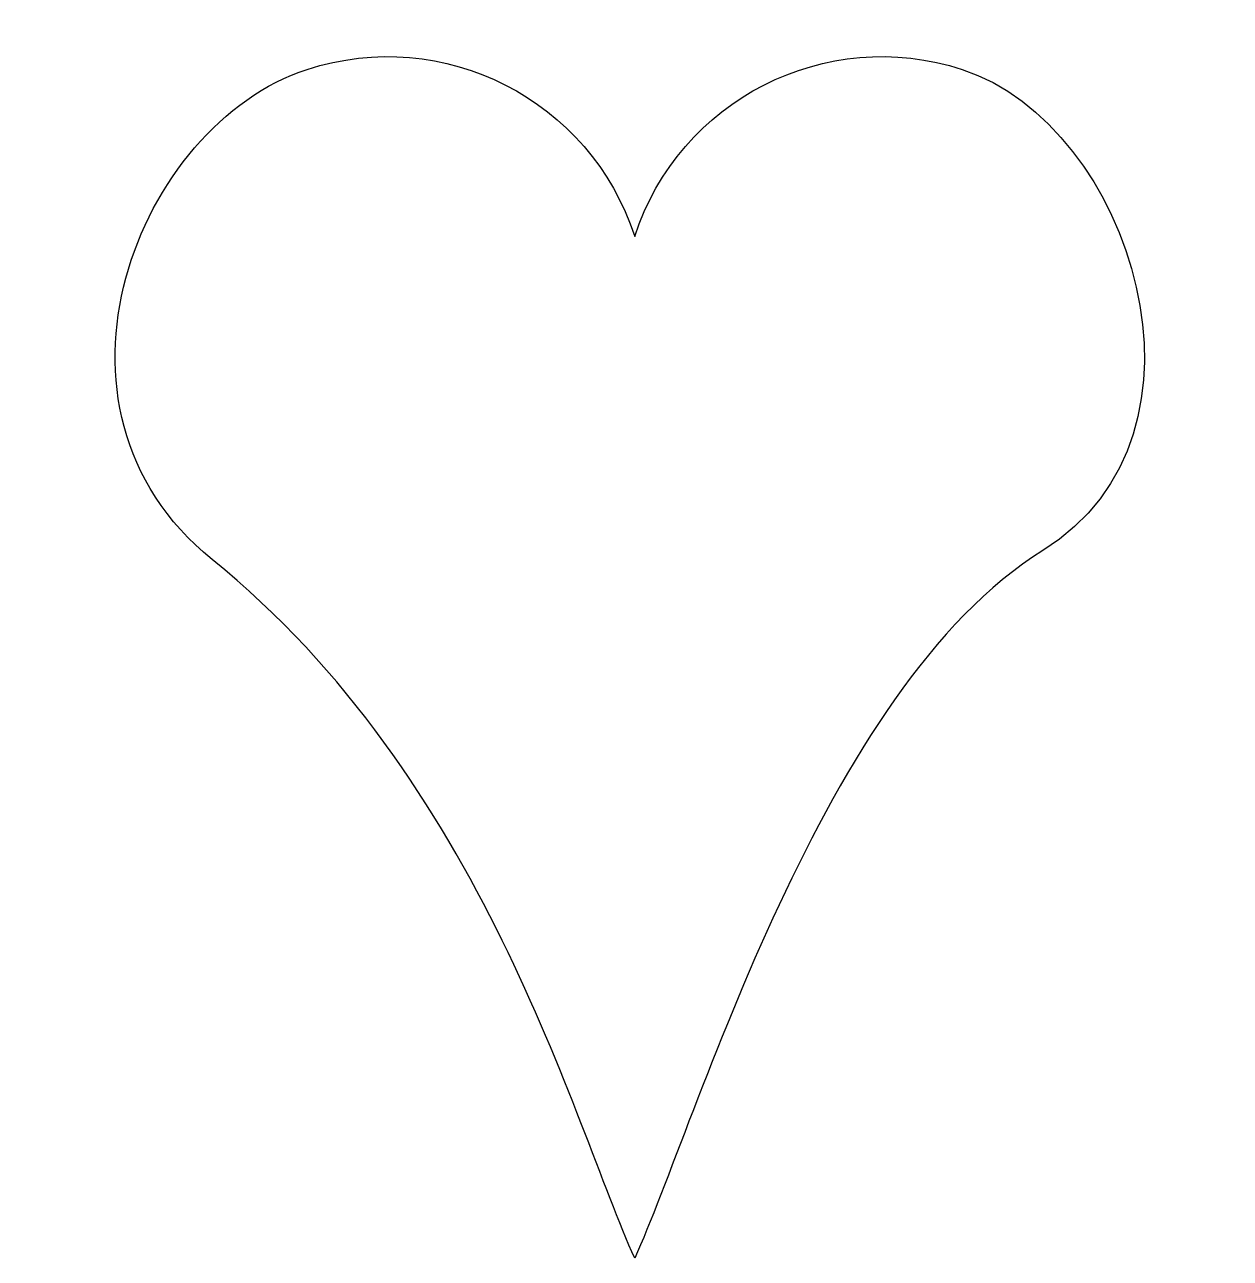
# Model space of a CAD drawing. Header units: centimetres. Extents: x -9.8 to 9.7, y -9.7 to 10.3.
import ezdxf

# ---------------------------------------------------------------- set-up
doc = ezdxf.new("R2010")
doc.units = ezdxf.units.CM
doc.header["$MEASUREMENT"] = 0
doc.layers.add('Camada 1', color=7, linetype='Continuous')

msp = doc.modelspace()

# ---------------------------------------------------------------- linework, layer by layer
at = {"layer": 'Camada 1'}
msp.add_open_spline([(0.07906, -9.73601), (1.07852, -7.53936), (3.1151, -0.48255), (6.6911, 1.73143), (6.6911, 1.73143), (9.72928, 3.61222), (8.1284, 8.64026), (5.38702, 9.52638), (5.38702, 9.52638), (3.17521, 10.2524), (0.79859, 9.03055), (0.07905, 6.82004), (0.07905, 6.82004), (-0.63439, 9.03052), (-3.01839, 10.25239), (-5.22674, 9.52638), (-5.22674, 9.52638), (-7.96772, 8.64026), (-9.8035, 4.04662), (-6.76489, 1.58647), (-6.76489, 1.58647), (-2.37374, -1.96789), (-0.91347, -7.53935), (0.07906, -9.73601)], degree=3, knots=[0, 0, 0, 0, 0.14285714, 0.14285714, 0.14285714, 0.14285714, 0.28571429, 0.28571429, 0.28571429, 0.28571429, 0.42857143, 0.42857143, 0.42857143, 0.42857143, 0.57142857, 0.57142857, 0.57142857, 0.57142857, 0.71428571, 0.71428571, 0.71428571, 0.71428571, 1, 1, 1, 1], dxfattribs=at)

doc.saveas('drawing.dxf')
